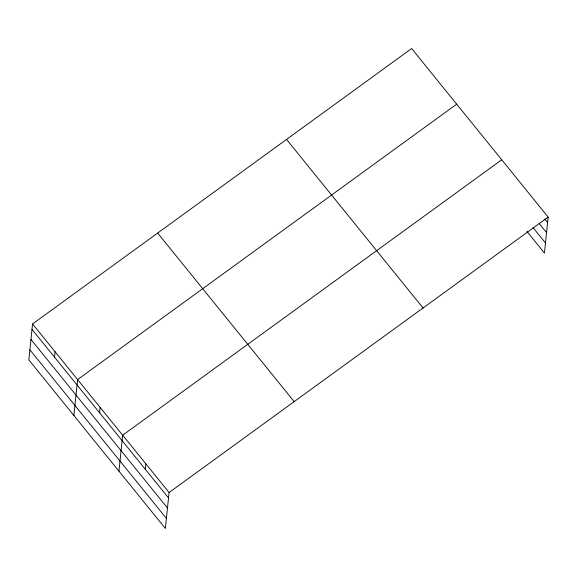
<?xml version="1.0" encoding="UTF-8"?>
<svg xmlns="http://www.w3.org/2000/svg" width="577" height="577" viewBox="0 0 577 577"><rect width="100%" height="100%" fill="white"/><g stroke="black" fill="none" stroke-linecap="round" stroke-linejoin="round"><path stroke-width="0.87" d="M32.564 323.949L28.85 359.904L165.368 528.474L169.083 492.52L32.564 323.949L411.632 48.526L548.15 217.096L544.436 253.051L526.888 231.377M54.534 357.17L55.089 351.768M73.899 415.534L77.614 379.579L456.681 104.156M99.583 412.8L100.138 407.398M118.949 471.164L122.67 435.209L501.73 159.786M145.317 469.274L145.873 463.865M169.083 492.52L548.15 217.096M544.76 219.008L547.595 222.498M539.192 223.494L546.549 232.581M533.025 227.59L545.474 242.967M286.538 139.418L423.056 307.988M157.658 233.065L294.176 401.635M32.009 329.359L168.527 497.929M30.963 339.435L167.481 508.005M29.889 349.821L166.407 518.391"/></g></svg>
